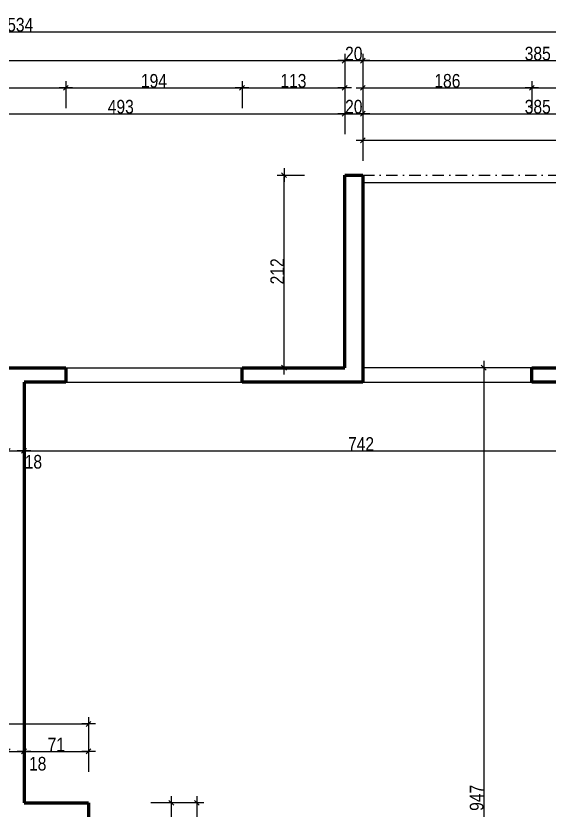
# Model space of a CAD drawing. Header units: centimetres. Extents: x -4990 to 114398, y -61489 to -12305.
# Drawn here: x 41655 to 42242, y -36815 to -35940 of the extents above; entities that cross this region are included whole.
import ezdxf

# ---------------------------------------------------------------- set-up
doc = ezdxf.new("R2010")
doc.units = ezdxf.units.CM
doc.header["$LTSCALE"] = 0.5
doc.linetypes.add('TIRETPTX2', pattern=[50.8, 25.4, -12.7, 0, -12.7])
doc.layers.get('DEFPOINTS').update_dxf_attribs({"linetype": 'CONTINUOUS'})
for name, color, linetype in [('01_cote_gen', 4, 'CONTINUOUS'), ('01_isolant ext', 2, 'TIRETPTX2'), ('01_linteaux', 2, 'CONTINUOUS'), ('AA_COTES', 2, 'CONTINUOUS')]:
    doc.layers.add(name, color=color, linetype=linetype)
doc.layers.add('01_murs_coup', color=5, linetype='CONTINUOUS', lineweight=60)
doc.styles.add('STYLE2', font='ARIALN.TTF')
doc.dimstyles.new('JB50', dxfattribs={"dimscale": 0.1, "dimtxt": 150, "dimasz": 15, "dimexe": 0.1, "dimexo": 0.1, "dimgap": 0.09, "dimtad": 1, "dimdec": 1, "dimdsep": 46, "dimtxsty": 'STYLE2', "dimblk1": 'BOND_G', "dimblk2": 'BOND_D', "dimsah": 1, "dimcen": 1.5, "dimdle": 0.01, "dimse1": 1, "dimse2": 1, "dimclrd": 4, "dimclre": 2, "dimclrt": 6, "dimazin": 2, "dimtfac": 2.333333, "dimtdec": 1, "dimtix": 1, "dimtmove": 2, "dimatfit": 3, "dimldrblk": 'BOND_G', "dimfxl": 1, "dimtolj": 1, "dimtzin": 0, "dimarcsym": 0})

# ---------------------------------------------------------------- blocks, each defined once
blk = doc.blocks.new('BOND_G')
at = {"layer": 'AA_COTES', "color": 0}
for p, q in [((0, -5), (0, 15)), ((5, 0), (-5, 0)), ((1.77, 1.77), (-1.77, -1.77))]:
    blk.add_line(p, q, dxfattribs=at)
blk = doc.blocks.new('BOND_D')
at = {"layer": 'AA_COTES', "color": 0}
for p, q in [((5, 0), (-5, 0)), ((-1.77, -1.77), (1.77, 1.77)), ((0, 5), (0, -15))]:
    blk.add_line(p, q, dxfattribs=at)
blk = doc.blocks.new('*D2678')
at = {"layer": '01_linteaux', "color": 4, "lineweight": -2, "transparency": 16777216}
blk.add_line((40889.39, -35957.83), (42420.38, -35957.83), dxfattribs=at)
at = {"layer": 'DEFPOINTS', "color": 0}
for p in [(42421.88, -35957.83), (40887.89, -36091.79), (42421.88, -36096.29)]:
    blk.add_point(p, dxfattribs=at)
at = {"layer": '01_linteaux', "color": 4, "lineweight": -2, "transparency": 16777216, "xscale": 1.5, "yscale": 1.5, "zscale": 1.5, "rotation": 180}
blk.add_blockref('BOND_G', (40887.89, -35957.83), dxfattribs=at)
at = {"layer": '01_linteaux', "color": 4, "lineweight": -2, "transparency": 16777216, "xscale": 1.5, "yscale": 1.5, "zscale": 1.5}
blk.add_blockref('BOND_D', (42421.88, -35957.83), dxfattribs=at)
at = {"layer": '01_linteaux', "color": 6, "transparency": 16777216, "insert": (41654.88, -35950.16), "char_height": 15, "attachment_point": 5, "style": 'STYLE2'}
blk.add_mtext('\\A1;1534', dxfattribs=at)
blk = doc.blocks.new('*D2680')
at = {"layer": '01_cote_gen', "color": 4, "lineweight": -2, "transparency": 16777216}
blk.add_line((41647.39, -36419.06), (41662.39, -36419.06), dxfattribs=at)
at = {"layer": 'DEFPOINTS', "color": 0}
for p in [(41663.89, -36419.06), (41645.89, -36467.88), (41663.89, -36467.88)]:
    blk.add_point(p, dxfattribs=at)
at = {"layer": '01_cote_gen', "color": 4, "lineweight": -2, "transparency": 16777216, "xscale": 1.5, "yscale": 1.5, "zscale": 1.5, "rotation": 180}
blk.add_blockref('BOND_G', (41645.89, -36419.06), dxfattribs=at)
at = {"layer": '01_cote_gen', "color": 4, "lineweight": -2, "transparency": 16777216, "xscale": 1.5, "yscale": 1.5, "zscale": 1.5}
blk.add_blockref('BOND_D', (41663.89, -36419.06), dxfattribs=at)
at = {"layer": '01_cote_gen', "color": 6, "transparency": 16777216, "insert": (41674.15, -36431.23), "char_height": 15, "attachment_point": 5, "style": 'STYLE2'}
blk.add_mtext('\\A1;18', dxfattribs=at)
blk = doc.blocks.new('*D2681')
at = {"layer": '01_cote_gen', "color": 4, "lineweight": -2, "transparency": 16777216}
blk.add_line((41665.39, -36419.06), (42404.38, -36419.06), dxfattribs=at)
at = {"layer": 'DEFPOINTS', "color": 0}
for p in [(42405.88, -36419.06), (42405.88, -36437.26), (41663.89, -36441.56)]:
    blk.add_point(p, dxfattribs=at)
at = {"layer": '01_cote_gen', "color": 4, "lineweight": -2, "transparency": 16777216, "xscale": 1.5, "yscale": 1.5, "zscale": 1.5, "rotation": 180}
blk.add_blockref('BOND_G', (41663.89, -36419.06), dxfattribs=at)
at = {"layer": '01_cote_gen', "color": 4, "lineweight": -2, "transparency": 16777216, "xscale": 1.5, "yscale": 1.5, "zscale": 1.5}
blk.add_blockref('BOND_D', (42405.88, -36419.06), dxfattribs=at)
at = {"layer": '01_cote_gen', "color": 6, "transparency": 16777216, "insert": (42034.89, -36411.52), "char_height": 15, "attachment_point": 5, "style": 'STYLE2'}
blk.add_mtext('\\A1;742', dxfattribs=at)
blk = doc.blocks.new('*D2732')
at = {"layer": '01_cote_gen', "color": 4, "lineweight": -2, "transparency": 16777216}
blk.add_line((40889.39, -35989.55), (42015.39, -35989.55), dxfattribs=at)
at = {"layer": 'DEFPOINTS', "color": 0}
for p in [(40887.89, -35980.33), (42016.89, -35989.55), (42016.89, -36102.67)]:
    blk.add_point(p, dxfattribs=at)
at = {"layer": '01_cote_gen', "color": 4, "lineweight": -2, "transparency": 16777216, "xscale": 1.5, "yscale": 1.5, "zscale": 1.5, "rotation": 180}
blk.add_blockref('BOND_G', (40887.89, -35989.55), dxfattribs=at)
at = {"layer": '01_cote_gen', "color": 4, "lineweight": -2, "transparency": 16777216, "xscale": 1.5, "yscale": 1.5, "zscale": 1.5}
blk.add_blockref('BOND_D', (42016.89, -35989.55), dxfattribs=at)
at = {"layer": '01_cote_gen', "color": 6, "transparency": 16777216, "insert": (41452.39, -35981.88), "char_height": 15, "attachment_point": 5, "style": 'STYLE2'}
blk.add_mtext('\\A1;1129', dxfattribs=at)
blk = doc.blocks.new('*D2733')
at = {"layer": '01_cote_gen', "color": 4, "lineweight": -2, "transparency": 16777216}
blk.add_line((42018.39, -35989.55), (42035.39, -35989.55), dxfattribs=at)
at = {"layer": 'DEFPOINTS', "color": 0}
for p in [(42036.89, -35989.55), (42016.89, -36011.23), (42036.89, -36102.67)]:
    blk.add_point(p, dxfattribs=at)
at = {"layer": '01_cote_gen', "color": 4, "lineweight": -2, "transparency": 16777216, "xscale": 1.5, "yscale": 1.5, "zscale": 1.5, "rotation": 180}
blk.add_blockref('BOND_G', (42016.89, -35989.55), dxfattribs=at)
at = {"layer": '01_cote_gen', "color": 4, "lineweight": -2, "transparency": 16777216, "xscale": 1.5, "yscale": 1.5, "zscale": 1.5}
blk.add_blockref('BOND_D', (42036.89, -35989.55), dxfattribs=at)
at = {"layer": '01_cote_gen', "color": 6, "transparency": 16777216, "insert": (42026.89, -35981.88), "char_height": 15, "attachment_point": 5, "style": 'STYLE2'}
blk.add_mtext('\\A1;20', dxfattribs=at)
blk = doc.blocks.new('*D2734')
at = {"layer": '01_cote_gen', "color": 4, "lineweight": -2, "transparency": 16777216}
blk.add_line((42038.39, -35989.55), (42420.38, -35989.55), dxfattribs=at)
at = {"layer": 'DEFPOINTS', "color": 0}
for p in [(42421.88, -35980.33), (42421.88, -35989.55), (42036.89, -36012.05)]:
    blk.add_point(p, dxfattribs=at)
at = {"layer": '01_cote_gen', "color": 4, "lineweight": -2, "transparency": 16777216, "xscale": 1.5, "yscale": 1.5, "zscale": 1.5, "rotation": 180}
blk.add_blockref('BOND_G', (42036.89, -35989.55), dxfattribs=at)
at = {"layer": '01_cote_gen', "color": 4, "lineweight": -2, "transparency": 16777216, "xscale": 1.5, "yscale": 1.5, "zscale": 1.5}
blk.add_blockref('BOND_D', (42421.88, -35989.55), dxfattribs=at)
at = {"layer": '01_cote_gen', "color": 6, "transparency": 16777216, "insert": (42229.39, -35981.88), "char_height": 15, "attachment_point": 5, "style": 'STYLE2'}
blk.add_mtext('\\A1;385', dxfattribs=at)
blk = doc.blocks.new('*D2739')
at = {"layer": '01_cote_gen', "color": 4, "lineweight": -2, "transparency": 16777216}
blk.add_line((41503.39, -36019.57), (41708.39, -36019.57), dxfattribs=at)
at = {"layer": 'DEFPOINTS', "color": 0}
for p in [(41709.89, -36019.57), (41501.89, -36314.67), (41709.89, -36314.67)]:
    blk.add_point(p, dxfattribs=at)
at = {"layer": '01_cote_gen', "color": 4, "lineweight": -2, "transparency": 16777216, "xscale": 1.5, "yscale": 1.5, "zscale": 1.5, "rotation": 180}
blk.add_blockref('BOND_G', (41501.89, -36019.57), dxfattribs=at)
at = {"layer": '01_cote_gen', "color": 4, "lineweight": -2, "transparency": 16777216, "xscale": 1.5, "yscale": 1.5, "zscale": 1.5}
blk.add_blockref('BOND_D', (41709.89, -36019.57), dxfattribs=at)
at = {"layer": '01_cote_gen', "color": 6, "transparency": 16777216, "insert": (41605.89, -36011.91), "char_height": 15, "attachment_point": 5, "style": 'STYLE2'}
blk.add_mtext('\\A1;208', dxfattribs=at)
blk = doc.blocks.new('*D2740')
at = {"layer": '01_cote_gen', "color": 4, "lineweight": -2, "transparency": 16777216}
blk.add_line((41711.39, -36019.57), (41902.39, -36019.57), dxfattribs=at)
at = {"layer": 'DEFPOINTS', "color": 0}
for p in [(41903.89, -36019.57), (41709.89, -36322.67), (41903.89, -36322.67)]:
    blk.add_point(p, dxfattribs=at)
at = {"layer": '01_cote_gen', "color": 4, "lineweight": -2, "transparency": 16777216, "xscale": 1.5, "yscale": 1.5, "zscale": 1.5, "rotation": 180}
blk.add_blockref('BOND_G', (41709.89, -36019.57), dxfattribs=at)
at = {"layer": '01_cote_gen', "color": 4, "lineweight": -2, "transparency": 16777216, "xscale": 1.5, "yscale": 1.5, "zscale": 1.5}
blk.add_blockref('BOND_D', (41903.89, -36019.57), dxfattribs=at)
at = {"layer": '01_cote_gen', "color": 6, "transparency": 16777216, "insert": (41806.89, -36011.91), "char_height": 15, "attachment_point": 5, "style": 'STYLE2'}
blk.add_mtext('\\A1;194', dxfattribs=at)
blk = doc.blocks.new('*D2741')
at = {"layer": '01_cote_gen', "color": 4, "lineweight": -2, "transparency": 16777216}
blk.add_line((41905.39, -36019.57), (42015.39, -36019.57), dxfattribs=at)
at = {"layer": 'DEFPOINTS', "color": 0}
for p in [(42016.89, -36019.57), (41903.89, -36042.07), (42016.89, -36102.67)]:
    blk.add_point(p, dxfattribs=at)
at = {"layer": '01_cote_gen', "color": 4, "lineweight": -2, "transparency": 16777216, "xscale": 1.5, "yscale": 1.5, "zscale": 1.5, "rotation": 180}
blk.add_blockref('BOND_G', (41903.89, -36019.57), dxfattribs=at)
at = {"layer": '01_cote_gen', "color": 4, "lineweight": -2, "transparency": 16777216, "xscale": 1.5, "yscale": 1.5, "zscale": 1.5}
blk.add_blockref('BOND_D', (42016.89, -36019.57), dxfattribs=at)
at = {"layer": '01_cote_gen', "color": 6, "transparency": 16777216, "insert": (41960.39, -36011.91), "char_height": 15, "attachment_point": 5, "style": 'STYLE2'}
blk.add_mtext('\\A1;113', dxfattribs=at)
blk = doc.blocks.new('*D2742')
at = {"layer": '01_cote_gen', "color": 4, "lineweight": -2, "transparency": 16777216}
blk.add_line((42038.39, -36019.57), (42221.39, -36019.57), dxfattribs=at)
at = {"layer": 'DEFPOINTS', "color": 0}
for p in [(42222.89, -36019.57), (42036.89, -36314.67), (42222.89, -36314.67)]:
    blk.add_point(p, dxfattribs=at)
at = {"layer": '01_cote_gen', "color": 4, "lineweight": -2, "transparency": 16777216, "xscale": 1.5, "yscale": 1.5, "zscale": 1.5, "rotation": 180}
blk.add_blockref('BOND_G', (42036.89, -36019.57), dxfattribs=at)
at = {"layer": '01_cote_gen', "color": 4, "lineweight": -2, "transparency": 16777216, "xscale": 1.5, "yscale": 1.5, "zscale": 1.5}
blk.add_blockref('BOND_D', (42222.89, -36019.57), dxfattribs=at)
at = {"layer": '01_cote_gen', "color": 6, "transparency": 16777216, "insert": (42129.89, -36011.91), "char_height": 15, "attachment_point": 5, "style": 'STYLE2'}
blk.add_mtext('\\A1;186', dxfattribs=at)
blk = doc.blocks.new('*D2743')
at = {"layer": '01_cote_gen', "color": 4, "lineweight": -2, "transparency": 16777216}
blk.add_line((42224.39, -36019.57), (42420.38, -36019.57), dxfattribs=at)
at = {"layer": 'DEFPOINTS', "color": 0}
for p in [(42421.88, -36012.05), (42421.88, -36019.57), (42222.89, -36042.07)]:
    blk.add_point(p, dxfattribs=at)
at = {"layer": '01_cote_gen', "color": 4, "lineweight": -2, "transparency": 16777216, "xscale": 1.5, "yscale": 1.5, "zscale": 1.5, "rotation": 180}
blk.add_blockref('BOND_G', (42222.89, -36019.57), dxfattribs=at)
at = {"layer": '01_cote_gen', "color": 4, "lineweight": -2, "transparency": 16777216, "xscale": 1.5, "yscale": 1.5, "zscale": 1.5}
blk.add_blockref('BOND_D', (42421.88, -36019.57), dxfattribs=at)
at = {"layer": '01_cote_gen', "color": 6, "transparency": 16777216, "insert": (42322.38, -36011.91), "char_height": 15, "attachment_point": 5, "style": 'STYLE2'}
blk.add_mtext('\\A1;199', dxfattribs=at)
blk = doc.blocks.new('*D2744')
at = {"layer": '01_cote_gen', "color": 4, "lineweight": -2, "transparency": 16777216}
blk.add_line((41950.1, -36326.06), (41950.1, -36117.06), dxfattribs=at)
at = {"layer": 'DEFPOINTS', "color": 0}
for p in [(41950.1, -36115.56), (42016.89, -36115.56), (41984.09, -36327.56)]:
    blk.add_point(p, dxfattribs=at)
at = {"layer": '01_cote_gen', "color": 4, "lineweight": -2, "transparency": 16777216, "xscale": 1.5, "yscale": 1.5, "zscale": 1.5}
for name, p, rotation in [('BOND_D', (41950.1, -36115.56), 90), ('BOND_G', (41950.1, -36327.56), 270)]:
    blk.add_blockref(name, p, dxfattribs=dict(at, rotation=rotation))
at = {"layer": '01_cote_gen', "color": 6, "transparency": 16777216, "insert": (41942.56, -36221.56), "char_height": 15, "attachment_point": 5, "rotation": 90, "style": 'STYLE2'}
blk.add_mtext('\\A1;212', dxfattribs=at)
blk = doc.blocks.new('*D2748')
at = {"layer": '01_cote_gen', "color": 4, "lineweight": -2, "transparency": 16777216}
blk.add_line((41525.37, -36048.03), (42015.39, -36048.03), dxfattribs=at)
at = {"layer": 'DEFPOINTS', "color": 0}
for p in [(42016.89, -36048.03), (41523.87, -36055.53), (42016.89, -36115.56)]:
    blk.add_point(p, dxfattribs=at)
at = {"layer": '01_cote_gen', "color": 4, "lineweight": -2, "transparency": 16777216, "xscale": 1.5, "yscale": 1.5, "zscale": 1.5, "rotation": 180}
blk.add_blockref('BOND_G', (41523.87, -36048.03), dxfattribs=at)
at = {"layer": '01_cote_gen', "color": 4, "lineweight": -2, "transparency": 16777216, "xscale": 1.5, "yscale": 1.5, "zscale": 1.5}
blk.add_blockref('BOND_D', (42016.89, -36048.03), dxfattribs=at)
at = {"layer": '01_cote_gen', "color": 6, "transparency": 16777216, "insert": (41770.38, -36040.37), "char_height": 15, "attachment_point": 5, "style": 'STYLE2'}
blk.add_mtext('\\A1;493', dxfattribs=at)
blk = doc.blocks.new('*D2749')
at = {"layer": '01_cote_gen', "color": 4, "lineweight": -2, "transparency": 16777216}
blk.add_line((42018.39, -36048.03), (42035.39, -36048.03), dxfattribs=at)
at = {"layer": 'DEFPOINTS', "color": 0}
for p in [(42036.89, -36048.03), (42016.89, -36055.53), (42036.89, -36115.56)]:
    blk.add_point(p, dxfattribs=at)
at = {"layer": '01_cote_gen', "color": 4, "lineweight": -2, "transparency": 16777216, "xscale": 1.5, "yscale": 1.5, "zscale": 1.5, "rotation": 180}
blk.add_blockref('BOND_G', (42016.89, -36048.03), dxfattribs=at)
at = {"layer": '01_cote_gen', "color": 4, "lineweight": -2, "transparency": 16777216, "xscale": 1.5, "yscale": 1.5, "zscale": 1.5}
blk.add_blockref('BOND_D', (42036.89, -36048.03), dxfattribs=at)
at = {"layer": '01_cote_gen', "color": 6, "transparency": 16777216, "insert": (42026.89, -36040.37), "char_height": 15, "attachment_point": 5, "style": 'STYLE2'}
blk.add_mtext('\\A1;20', dxfattribs=at)
blk = doc.blocks.new('*D2751')
at = {"layer": '01_cote_gen', "color": 4, "lineweight": -2, "transparency": 16777216}
blk.add_line((42038.39, -36048.03), (42420.38, -36048.03), dxfattribs=at)
at = {"layer": 'DEFPOINTS', "color": 0}
for p in [(42421.88, -36048.03), (42036.89, -36070.53), (42421.88, -36070.53)]:
    blk.add_point(p, dxfattribs=at)
at = {"layer": '01_cote_gen', "color": 4, "lineweight": -2, "transparency": 16777216, "xscale": 1.5, "yscale": 1.5, "zscale": 1.5, "rotation": 180}
blk.add_blockref('BOND_G', (42036.89, -36048.03), dxfattribs=at)
at = {"layer": '01_cote_gen', "color": 4, "lineweight": -2, "transparency": 16777216, "xscale": 1.5, "yscale": 1.5, "zscale": 1.5}
blk.add_blockref('BOND_D', (42421.88, -36048.03), dxfattribs=at)
at = {"layer": '01_cote_gen', "color": 6, "transparency": 16777216, "insert": (42229.39, -36040.37), "char_height": 15, "attachment_point": 5, "style": 'STYLE2'}
blk.add_mtext('\\A1;385', dxfattribs=at)
blk = doc.blocks.new('*D2752')
at = {"layer": '01_cote_gen', "color": 4, "lineweight": -2, "transparency": 16777216}
blk.add_line((42038.39, -36077.25), (42634.38, -36077.25), dxfattribs=at)
at = {"layer": 'DEFPOINTS', "color": 0}
for p in [(42036.89, -36070.53), (42635.88, -36070.53), (42635.88, -36077.25)]:
    blk.add_point(p, dxfattribs=at)
at = {"layer": '01_cote_gen', "color": 4, "lineweight": -2, "transparency": 16777216, "xscale": 1.5, "yscale": 1.5, "zscale": 1.5, "rotation": 180}
blk.add_blockref('BOND_G', (42036.89, -36077.25), dxfattribs=at)
at = {"layer": '01_cote_gen', "color": 4, "lineweight": -2, "transparency": 16777216, "xscale": 1.5, "yscale": 1.5, "zscale": 1.5}
blk.add_blockref('BOND_D', (42635.88, -36077.25), dxfattribs=at)
at = {"layer": '01_cote_gen', "color": 6, "transparency": 16777216, "insert": (42336.39, -36069.58), "char_height": 15, "attachment_point": 5, "style": 'STYLE2'}
blk.add_mtext('\\A1;599', dxfattribs=at)
blk = doc.blocks.new('*D2787')
at = {"layer": '01_cote_gen', "color": 4, "lineweight": -2, "transparency": 16777216}
blk.add_line((41665.39, -36749.93), (41733.38, -36749.93), dxfattribs=at)
at = {"layer": 'DEFPOINTS', "color": 0}
for p in [(41734.88, -36749.93), (41663.89, -36774.34), (41734.88, -36806.56)]:
    blk.add_point(p, dxfattribs=at)
at = {"layer": '01_cote_gen', "color": 4, "lineweight": -2, "transparency": 16777216, "xscale": 1.5, "yscale": 1.5, "zscale": 1.5, "rotation": 180}
blk.add_blockref('BOND_G', (41663.89, -36749.93), dxfattribs=at)
at = {"layer": '01_cote_gen', "color": 4, "lineweight": -2, "transparency": 16777216, "xscale": 1.5, "yscale": 1.5, "zscale": 1.5}
blk.add_blockref('BOND_D', (41734.88, -36749.93), dxfattribs=at)
at = {"layer": '01_cote_gen', "color": 6, "transparency": 16777216, "insert": (41699.39, -36742.39), "char_height": 15, "attachment_point": 5, "style": 'STYLE2'}
blk.add_mtext('\\A1;71', dxfattribs=at)
blk = doc.blocks.new('*D3099')
at = {"layer": '01_cote_gen', "color": 4, "lineweight": -2, "transparency": 16777216}
blk.add_line((41647.39, -36749.93), (41662.39, -36749.93), dxfattribs=at)
at = {"layer": 'DEFPOINTS', "color": 0}
for p in [(41663.89, -36749.93), (41645.89, -36764.22), (41663.89, -36764.22)]:
    blk.add_point(p, dxfattribs=at)
at = {"layer": '01_cote_gen', "color": 4, "lineweight": -2, "transparency": 16777216, "xscale": 1.5, "yscale": 1.5, "zscale": 1.5, "rotation": 180}
blk.add_blockref('BOND_G', (41645.89, -36749.93), dxfattribs=at)
at = {"layer": '01_cote_gen', "color": 4, "lineweight": -2, "transparency": 16777216, "xscale": 1.5, "yscale": 1.5, "zscale": 1.5}
blk.add_blockref('BOND_D', (41663.89, -36749.93), dxfattribs=at)
at = {"layer": '01_cote_gen', "color": 6, "transparency": 16777216, "insert": (41678.9, -36763.57), "char_height": 15, "attachment_point": 5, "style": 'STYLE2'}
blk.add_mtext('\\A1;18', dxfattribs=at)
blk = doc.blocks.new('*D3100')
at = {"layer": '01_cote_gen', "color": 4, "lineweight": -2, "transparency": 16777216}
blk.add_line((41576.39, -36719.74), (41733.38, -36719.74), dxfattribs=at)
at = {"layer": 'DEFPOINTS', "color": 0}
for p in [(41734.88, -36719.74), (41574.89, -36742.43), (41734.88, -36742.43)]:
    blk.add_point(p, dxfattribs=at)
at = {"layer": '01_cote_gen', "color": 4, "lineweight": -2, "transparency": 16777216, "xscale": 1.5, "yscale": 1.5, "zscale": 1.5, "rotation": 180}
blk.add_blockref('BOND_G', (41574.89, -36719.74), dxfattribs=at)
at = {"layer": '01_cote_gen', "color": 4, "lineweight": -2, "transparency": 16777216, "xscale": 1.5, "yscale": 1.5, "zscale": 1.5}
blk.add_blockref('BOND_D', (41734.88, -36719.74), dxfattribs=at)
at = {"layer": '01_cote_gen', "color": 6, "transparency": 16777216, "insert": (41613.13, -36711.08), "char_height": 15, "attachment_point": 5, "style": 'STYLE2'}
blk.add_mtext('\\A1;160', dxfattribs=at)
blk = doc.blocks.new('*D3112')
at = {"layer": '01_cote_gen', "color": 4, "lineweight": -2, "transparency": 16777216}
blk.add_line((41825.97, -36808.06), (41825.97, -36952.06), dxfattribs=at)
at = {"layer": 'DEFPOINTS', "color": 0}
for p in [(41734.88, -36806.56), (41757.29, -36953.56), (41825.97, -36953.56)]:
    blk.add_point(p, dxfattribs=at)
at = {"layer": '01_cote_gen', "color": 4, "lineweight": -2, "transparency": 16777216, "xscale": 1.5, "yscale": 1.5, "zscale": 1.5}
for name, p, rotation in [('BOND_G', (41825.97, -36806.56), 90), ('BOND_D', (41825.97, -36953.56), 270)]:
    blk.add_blockref(name, p, dxfattribs=dict(at, rotation=rotation))
at = {"layer": '01_cote_gen', "color": 6, "transparency": 16777216, "insert": (41818.43, -36880.06), "char_height": 15, "attachment_point": 5, "rotation": 90, "style": 'STYLE2'}
blk.add_mtext('\\A1;147', dxfattribs=at)
blk = doc.blocks.new('*D3114')
at = {"layer": '01_cote_gen', "color": 4, "lineweight": -2, "transparency": 16777216}
blk.add_line((41854.17, -36808.06), (41854.17, -37255.06), dxfattribs=at)
at = {"layer": 'DEFPOINTS', "color": 0}
for p in [(41833.47, -36806.56), (41854.17, -37256.56), (41901.8, -37256.56)]:
    blk.add_point(p, dxfattribs=at)
at = {"layer": '01_cote_gen', "color": 4, "lineweight": -2, "transparency": 16777216, "xscale": 1.5, "yscale": 1.5, "zscale": 1.5}
for name, p, rotation in [('BOND_G', (41854.17, -36806.56), 90), ('BOND_D', (41854.17, -37256.56), 270)]:
    blk.add_blockref(name, p, dxfattribs=dict(at, rotation=rotation))
at = {"layer": '01_cote_gen', "color": 6, "transparency": 16777216, "insert": (41846.5, -37031.56), "char_height": 15, "attachment_point": 5, "rotation": 90, "style": 'STYLE2'}
blk.add_mtext('\\A1;450', dxfattribs=at)
blk = doc.blocks.new('*D3527')
at = {"layer": '01_cote_gen', "color": 4, "lineweight": -2, "transparency": 16777216}
blk.add_line((42169.88, -36329.06), (42169.88, -37273.06), dxfattribs=at)
at = {"layer": 'DEFPOINTS', "color": 0}
for p in [(42174.42, -36327.56), (42169.88, -37274.56), (42174.43, -37274.56)]:
    blk.add_point(p, dxfattribs=at)
at = {"layer": '01_cote_gen', "color": 4, "lineweight": -2, "transparency": 16777216, "xscale": 1.5, "yscale": 1.5, "zscale": 1.5}
for name, p, rotation in [('BOND_G', (42169.88, -36327.56), 90), ('BOND_D', (42169.88, -37274.56), 270)]:
    blk.add_blockref(name, p, dxfattribs=dict(at, rotation=rotation))
at = {"layer": '01_cote_gen', "color": 6, "transparency": 16777216, "insert": (42162.21, -36801.06), "char_height": 15, "attachment_point": 5, "rotation": 90, "style": 'STYLE2'}
blk.add_mtext('\\A1;947', dxfattribs=at)

msp = doc.modelspace()

# ---------------------------------------------------------------- linework, layer by layer
at = {"layer": '01_isolant ext'}
msp.add_line((42036.891, -36115.557), (42643.882, -36115.557), dxfattribs=at)
at = {"layer": '01_linteaux'}
for p, q in [((42036.891, -36123.557), (42635.882, -36123.557)), ((41709.888, -36327.559), (41903.888, -36327.559)), ((42222.885, -36327.559), (42036.891, -36327.559)), ((41709.888, -36343.559), (41903.888, -36343.559)), ((42036.891, -36343.559), (42222.885, -36343.559))]:
    msp.add_line(p, q, dxfattribs=at)
at = {"layer": '01_murs_coup'}
for p, q in [((42016.891, -36115.557), (42036.891, -36115.557)), ((42016.891, -36327.559), (42016.891, -36115.557)), ((42036.891, -36115.557), (42036.891, -36343.559)), ((41501.89, -36327.559), (41709.888, -36327.559)), ((41709.888, -36327.559), (41709.888, -36343.559)), ((41903.888, -36343.559), (41903.888, -36327.559)), ((41903.888, -36327.559), (42016.891, -36327.559)), ((42222.885, -36327.559), (42421.884, -36327.559)), ((42222.885, -36343.559), (42222.885, -36327.559)), ((41709.888, -36343.559), (41663.889, -36343.559)), ((41663.889, -36343.559), (41663.889, -36806.56)), ((42036.891, -36343.559), (41903.888, -36343.559)), ((42405.884, -36343.559), (42222.885, -36343.559)), ((41663.889, -36806.56), (41734.884, -36806.559)), ((41734.884, -36806.559), (41734.885, -36902.564))]:
    msp.add_line(p, q, dxfattribs=at)

# ---------------------------------------------------------------- dimensions: what is measured, and where the dimension line sits
at = {"layer": '01_cote_gen'}
for base, p1, p2, picture, middle in [((42016.891, -35989.55), (40887.886, -35980.329), (42016.891, -36102.671), '*D2732', (41452.388, -35981.882)), ((42036.891, -35989.55), (42016.891, -36011.234), (42036.891, -36102.671), '*D2733', (42026.891, -35981.882)), ((42421.884, -35989.55), (42036.891, -36012.05), (42421.884, -35980.329), '*D2734', (42229.387, -35981.882)), ((41709.888, -36019.574), (41501.89, -36314.674), (41709.888, -36314.674), '*D2739', (41605.889, -36011.906)), ((41903.888, -36019.574), (41709.888, -36322.674), (41903.888, -36322.674), '*D2740', (41806.888, -36011.906)), ((42016.891, -36019.574), (41903.888, -36042.074), (42016.891, -36102.671), '*D2741', (41960.389, -36011.906)), ((42222.885, -36019.574), (42036.891, -36314.674), (42222.885, -36314.674), '*D2742', (42129.888, -36011.906)), ((42421.884, -36019.574), (42222.885, -36042.074), (42421.884, -36012.05), '*D2743', (42322.385, -36011.906)), ((42016.891, -36048.035), (41523.869, -36055.535), (42016.891, -36115.557), '*D2748', (41770.38, -36040.367)), ((42036.891, -36048.035), (42016.891, -36055.535), (42036.891, -36115.557), '*D2749', (42026.891, -36040.367)), ((42421.884, -36048.035), (42036.891, -36070.535), (42421.884, -36070.535), '*D2751', (42229.387, -36040.367)), ((42635.882, -36077.246), (42036.891, -36070.535), (42635.882, -36070.535), '*D2752', (42336.387, -36069.578)), ((42405.884, -36419.062), (41663.889, -36441.562), (42405.884, -36437.258), '*D2681', (42034.887, -36411.523)), ((41734.884, -36749.934), (41663.889, -36774.341), (41734.884, -36806.559), '*D2787', (41699.387, -36742.395))]:
    dim = msp.add_linear_dim(base=base, p1=p1, p2=p2, dimstyle='JB50', dxfattribs=at)
    dim.commit()
    dim.dimension.update_dxf_attribs({"geometry": picture, "text_midpoint": middle})
for base, p1, p2, picture, middle in [((41950.104, -36115.557), (41984.085, -36327.559), (42016.891, -36115.557), '*D2744', (41942.565, -36221.558)), ((42169.879, -37274.564), (42174.417, -36327.559), (42174.425, -37274.564), '*D3527', (42162.212, -36801.062)), ((41825.965, -36953.563), (41734.884, -36806.559), (41757.291, -36953.563), '*D3112', (41818.426, -36880.061)), ((41854.167, -37256.562), (41833.465, -36806.559), (41901.796, -37256.562), '*D3114', (41846.499, -37031.56))]:
    dim = msp.add_linear_dim(base=base, p1=p1, p2=p2, angle=90, dimstyle='JB50', dxfattribs=at)
    dim.commit()
    dim.dimension.update_dxf_attribs({"geometry": picture, "text_midpoint": middle})
for base, p1, p2, picture, middle in [((41663.889, -36419.062), (41645.889, -36467.882), (41663.889, -36467.882), '*D2680', (41674.153, -36431.231)), ((41734.884, -36719.742), (41574.889, -36742.434), (41734.884, -36742.434), '*D3100', (41613.127, -36711.085)), ((41663.889, -36749.934), (41645.889, -36764.216), (41663.889, -36764.216), '*D3099', (41678.897, -36763.571))]:
    dim = msp.add_linear_dim(base=base, p1=p1, p2=p2, dimstyle='JB50', dxfattribs=at)
    dim.commit()
    dim.dimension.update_dxf_attribs({"geometry": picture, "text_midpoint": middle, "dimtype": 160})
at = {"layer": '01_linteaux'}
dim = msp.add_linear_dim(base=(42421.884, -35957.829), p1=(40887.886, -36091.791), p2=(42421.884, -36096.288), dimstyle='JB50', dxfattribs=at)
dim.commit()
dim.dimension.update_dxf_attribs({"geometry": '*D2678', "text_midpoint": (41654.885, -35950.161)})

doc.saveas('drawing.dxf')
